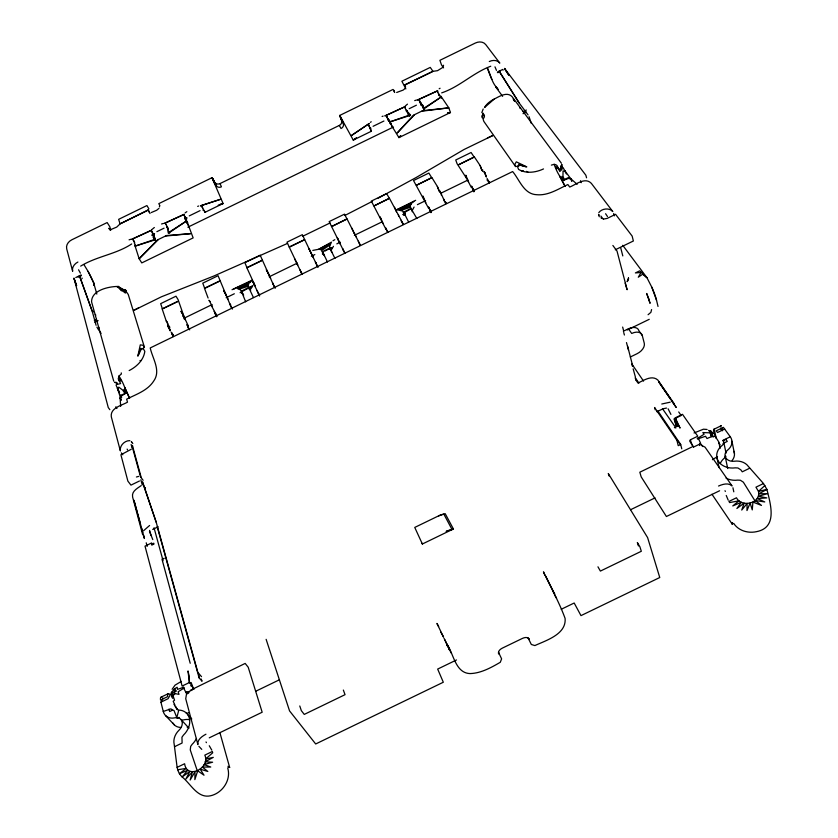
<?xml version="1.0" encoding="UTF-8"?>
<svg xmlns="http://www.w3.org/2000/svg" width="838" height="838" viewBox="0 0 838 838"><rect width="100%" height="100%" fill="white"/><g stroke="black" fill="none" stroke-linecap="round" stroke-linejoin="round"><path stroke-width="1.26" d="M498.516 653.923L498.516 652.31L501.616 658.867L500.286 662.292C491.058 667.645 481.002 673.281 470.055 673.584C455.589 673.092 453.704 654.363 447.209 644.506L451.085 652.907M93.626 284.951L93.657 282.815A19.724 3.143 62.7 0 0 88.074 271.397L83.947 264.619M424.604 110.124L422.52 104.97L424.311 108.594L441.364 96.873L448.822 107.861L450.456 112.512L398.93 137.621L391.859 126.088L389.691 120.976L392.163 126.548M444.171 199.381L444.213 200.869L445.764 202.377L445.627 203.613L439.898 190.928L439.793 192.216L437.342 186.424L431.874 177.572L416.371 185.292L431.78 177.782L428.867 173.068L413.522 180.537L428.668 208.432M405.644 86.911L404.524 84.921L432.974 71.345L437.572 70.654L443.271 67.103M253.715 282.804L254.364 284.25L252.877 281.966L255.119 285.842L246.822 267.668L262.367 260.272L246.99 267.762L244.874 262.661L260.189 255.202L274.508 287.256M699.51 445.554L699.877 443.438M132.551 445.491L132.435 447.366L140.554 476.874L143.109 480.279M169.705 233.111L167.537 229.245L168.375 233.32L186.036 221.305L185.722 220.384L188.393 225.244L193.149 237.887L141.779 262.912L139.16 258.753L134.813 245.199M482.499 171.434L482.814 170.03M482.803 113.947L482.458 118.085L481.777 116.115L483.254 113.968L484.458 116.754L483.107 119.216L483.83 121.384L515.559 166.553A13.199 9.731 -36.7 0 0 519.288 165.715M98.423 329.365L98.926 327.312M178.326 710.362L175.299 706.528L177.268 709.325L177.405 708.812M120.651 406.367L120.117 397.987L120.997 395.232L126.308 392.98L124.81 387.722L129.502 398.249M120.243 398.752L121.164 396.07L126.308 392.98L123.846 389.523L124.914 393.336L122.673 390.089L118.755 387.125L117.76 389.387L121.321 400.218L120.117 397.987M138.26 355.26L139.915 350.462A13.125 9.71 -15.5 0 0 141.465 349.603M186.434 694.472L185.732 698.756L197.883 744.563C197.171 739.587 202.115 736.256 205.949 734.214M481.808 112.627L483.18 108.992M412.411 210.066L414.098 207.049M439.248 95.427L439.217 94.128L440.034 96.443M406.723 111.276L407.017 110.564M331.649 249.368L333.461 246.309M370.595 128.884L370.909 128.172M250.971 288.639L252.898 285.517L240.097 292.703M144.964 488.638L145.456 487.611M208.096 298.024L204.482 288.282L220.069 280.866L204.692 288.356L202.765 283.16L218.069 275.702L231.571 308.143M186.581 218.571L186.968 217.817L184.695 218.99M227.758 768.184C231.278 780.073 222.416 793.041 210.673 795.754C197.485 798.761 190.792 783.74 182.15 776.962C179.363 774.459 177.855 770.981 177.122 767.367L174.189 744.301A14.162 11.083 -47.6 0 1 179.133 730.076A8.401 6.515 -46.9 0 0 182.16 722.052A8.401 6.515 -46.9 0 0 176.808 717.6L174.974 717.799A13.817 10.674 -45.8 0 1 163.263 711.462L160.938 702.16L163.169 698.253M129.167 370.564C136.678 366.74 143.727 360.047 144.827 351.321L143.56 349.174L140.658 348.367L139.82 352.222L137.82 356.171L140.281 344.868L143.13 345.287L144.408 347.194A13.125 9.71 -15.5 0 1 142.879 348.608M675.302 417.816L680.068 428.082L675.763 420.498A5.353 0.932 62.7 0 1 674.621 419.796L677.942 426.552L675.302 417.816L682.509 414.328L697.761 436.21L690.439 439.761L689.643 440.998L693.445 447.136L700.757 443.595L698.127 437.792M598.803 212.632C601.789 208.453 609.331 207.531 612.808 211.564L591.324 183.333C585.05 176.787 575.884 184.622 569.725 187.052L567.86 184.538C558.014 189.126 548.094 195.799 536.708 194.709C523.823 194.186 519.644 179.898 512.647 171.56L150.232 347.948C152.495 358.549 161.21 370.585 153.731 381.018C147.614 390.613 136.28 394.269 126.653 399.16L127.491 402.167C121.793 405.487 110.05 407.865 111.307 416.811L120.379 450.959C119.373 445.764 124.726 440.4 129.838 440.641M172.125 689.276L175.037 685.159L181.207 681.472M167.998 323.845L166.238 321.027L162.153 308.887L177.792 301.45L162.425 308.929L160.676 303.649L175.98 296.202L178.065 299.564L184.046 316.722L188.068 325.542L187.555 326.254L188.665 329.03M143.612 530.695L149.604 525.478M405.278 105.997L407.457 104.142M405.309 88.262L403.162 90.085L396.678 92.473M152.024 229.434L154.339 227.507M158.969 208.358L156.685 210.254L151.228 212.559M414.496 114.775L397.128 133.053L413.501 115.162L422.719 110.668L448.822 107.861L421.818 111.203M158.33 239.605L139.16 258.753L157.355 239.982L166.553 235.509L190.687 233.645L165.631 236.044M764.916 485.516L758.484 491.393C761.166 503.387 741.546 507.901 736.476 497.782L728.934 501.428L729.668 502.57L739.001 500.831L732.768 505.932L741.358 502.276L736.885 508.488L744.123 503.167L741.735 510.059L747.108 503.439L746.983 510.541L750.115 503.062L752.262 509.892L752.933 502.067L761.48 505.429L755.363 500.527L764.759 501.941L757.238 498.537L766.833 497.908L758.421 496.243L767.566 493.634L758.851 493.812L766.906 489.402L763.491 483.536L748.282 466.326A14.089 11.261 -6.6 0 0 734.308 461.225A8.37 6.62 -7.2 0 1 725.771 457.831A8.37 6.62 -7.2 0 1 727.625 450.111A13.764 10.831 -8.4 0 0 730.286 436.766L723.393 427.359L716.218 430.837L717.517 432.502L724.702 429.025M141.182 485.611C137.327 488.397 131.409 491.278 132.614 497.049L142.669 534.728M131.231 449.283L120.902 454.793L127.889 481.138L130.958 485.129L139.454 481.002M413.857 201.403L412.359 202.723L395.609 210.286L415.669 200.313M494.252 99.041L484.511 107.557A18.824 11.627 -19.5 0 1 494.252 99.041C499.354 96.475 507.315 91.143 512.301 96.915L561.439 163.284M185.146 212.862L186.843 211.668M717.506 456.532L712.436 459.695M440.84 632.177L443.543 637.09L436.944 623.43L438.662 626.51M732.978 523.698L732.265 524.2L711.954 494.252M551.362 165.117L553.761 164.447A5.751 4.138 -37 0 1 557.637 166.752L559.794 171.507L562.036 169.339L558.716 169.496L563.167 167.673L565.723 172.638M356.38 137.966L353.259 140.072L339.736 115.424L393.032 89.446M424.342 107.913L441.364 96.873L440.767 96.087L441.584 98.151M356.517 137.977L353.259 140.072L371.36 131.252L368.678 125.061L371.36 131.252M168.532 232.576L186.036 221.305L188.571 225.768M184.308 687.862L178.169 691.769L179.007 694.367L175.152 693.592L172.995 695.666L174.555 700.17L173.194 701.301L174.817 704.905L174.095 704.391L177.268 709.325M697.195 438.599L704.119 434.22L702.81 432.565L710.729 432.848L708.602 430.397L711.682 431.706L710.477 430.973L713.148 433.529L709.912 431.518L710.907 435.99L711.567 434.074L709.912 431.518L712.761 433.895L711.567 434.074L713.421 436.902M77.903 262.053C74.519 263.687 71.659 267.374 72.655 271.282L66.715 248.917C65.72 245.063 68.486 241.386 71.838 239.783L107.159 222.562L109.778 226.658L110.836 230.083M330.109 249.158L332.319 247.807L328.831 249.504M405.299 213.25L403.099 214.591L404.471 215.366L402.701 211.05L397.641 209.888L411.269 204.2L399.59 209.888L410.651 205.729L401.318 210.286L410.578 207.216L412.348 211.794M393.504 126.988L187.838 227.213M249.483 288.408L251.714 287.046L248.226 288.743M333 240.768L334.812 239.678M648.078 314.721L650.875 312.354L651.597 309.557M370.354 122.317L371.244 121.782M439.164 88.776L440.055 88.252M190.509 690.198L245.167 663.424L248.216 667.237L262.168 712.227L209.259 737.838M324.955 251.075L330.266 248.1M403.497 213.009L409.855 209.437M312.773 250.405L318.65 249.284L331.46 242.109L329.481 246.697L331.492 250.887M372.46 201.288L344.984 215.408M378.2 198.166L416.057 177.562L464.053 149.499L492.985 135.452L487.486 137.945M138.836 307.724L133.514 310.51L161.441 296.788L213.837 276.027L287.361 243.47M152.275 234.787L154.559 233.613L151.919 235.468M330.109 222.929L302.445 236.4M150.012 213.543L148.211 209.877L120.085 223.882L116.733 227.077L111.297 229.371M694.032 432.984L703.417 429.203L707.094 429.465M202.649 208.054L201.832 206.378L205.027 212.307L223.097 203.508L211.983 177.719L158.801 203.644L159.901 205.76M148.483 210.045L120.085 223.882L118.64 219.347L146.922 205.561L148.913 208.882M404.471 85.235L432.974 71.345L430.261 67.407L401.884 81.244L405.854 88.891M220.048 183.574L221.421 186.832A3.928 3.184 -21.6 0 1 216.393 185.743L215.02 182.475A3.918 3.184 -21.5 0 0 220.048 183.574L339.296 125.438A3.918 3.184 -31.1 0 0 341.548 120.798L343.297 123.877A3.928 3.184 -31.1 0 1 341.035 128.528L339.296 125.438M80.668 266.117C96.82 256.219 115.77 254.417 131.671 243.963M490.764 66.233C472.946 72.885 459.79 86.754 441.689 92.871M156.863 231.686L164.059 228.177M189.262 215.9L200.062 210.631M373.088 126.308L383.919 121.028M409.185 108.71L416.402 105.19M75.797 277.535L81.16 274.916L81.391 275.629L78.175 277.2M499.972 71.639L497.803 72.697L497.384 72.068L502.779 69.439L503.209 70.057M94.317 320.472L96.506 319.404M523.059 111.663L526.369 110.05M94.841 322.242L98.13 320.64M523.038 113.706L526.337 112.093M232.021 289.718L252.207 280.091L249.452 282.972L237.793 288.649L240.59 289.958L243.659 295.186M318.65 249.284L330.319 243.607L320.305 249.714L329.638 245.178L321.603 250.52L323.646 254.71L322.347 253.904M184.035 318.251L212.108 304.582M226.155 297.741L234.336 293.761M269.166 276.802L297.27 263.122M311.327 256.281L314.837 254.574M336.803 243.879L340.322 242.172M354.39 235.321L382.516 221.63M417.408 204.65L425.62 200.649M440.872 193.222L467.855 180.086M327.49 262.022L322.462 251.651L329.837 248.069L334.938 258.397M405.424 213.46L403.099 214.591L405.403 213.826M183.208 687.286L186.183 692.9L192.614 689.768M615.281 249.787L633.371 240.998L632.156 236.086L615.574 214.319L607.173 218.404L603.611 219.064M152.705 529.438L158.193 526.777M151.657 542.93L145.016 546.156L182.118 686.06L189.398 682.541L191.137 682.541L193.683 689.245L192.939 688.082A5.478 1.205 66.2 0 0 190.477 683.766L189.398 682.541L187.995 670.945L189.199 676.318L189.398 682.541M151.573 544.281L153.773 543.213L153.962 544.061L151.762 545.129M623.367 331.22L628.416 328.768A9.951 6.295 -33.5 0 1 638.954 330.78L642.254 335.441L644.275 343.255A9.93 6.212 -33.3 0 1 637.1 353.699L630.323 356.988M627.295 329.973L649.23 319.32M164.238 558.255L162.017 559.323L190.205 663.267M438.683 515.831L414.747 527.427L422.373 544.009L453.4 528.967L445.219 513.704L443.836 514.103A13.209 7.982 -25.5 0 0 438.683 515.831L443.836 514.103L452.017 529.501L453.4 528.967M656.877 411.762L662.994 408.787L666.503 408.075M161.273 697.048L168.365 693.613M713.725 429.37L720.858 425.903M160.938 702.16L168.082 698.703L170.229 694.838A10.684 2.524 66.4 0 0 167.663 696.629L160.529 700.076A10.684 2.587 66.5 0 1 162.111 697.331M691.759 447.052L639.823 472.213L641.185 476.864L666.399 516.512L719.601 490.754M186.56 694.115L188.634 693.11M730.286 436.766L723.058 440.275A5.499 4.326 -8.4 0 1 721.979 445.596A16.729 13.24 -7.2 0 0 718.25 461.036A16.729 13.24 -7.2 0 0 735.303 467.845L737.922 467.981L740.886 469.898L742.259 471.815L749.654 468.243M722.848 440.83L725.886 439.353L727.269 441.427L723.204 443.396M172.031 710.404L169.674 711.535L168.962 709.147M177.101 718.334L179.123 717.349M255.642 691.298L279.106 679.932M630.679 509.672L655.023 497.887M174.765 746.595L182.108 743.034L181.951 737.199L183.491 735.052A16.812 13.041 -46.9 0 0 189.524 718.994A16.812 13.041 -46.9 0 0 178.787 710.09L176.808 717.6L174.053 710.634L170.805 708.885L163.263 711.462M177.122 767.367L184.611 763.743C186.822 780.136 210.788 767.87 204.818 755.132L212.318 751.497L212.726 752.796L205.53 759.039L213.292 757.363L205.142 761.815L212.622 762.213L204.074 764.549L210.757 767.032L202.387 767.074L207.824 771.463L200.219 769.2L204.011 775.213L197.695 770.792L194.856 779.633L195.013 771.725L190.163 780.01L192.342 771.945L185.827 779.099L189.87 771.431L182.15 776.962L187.764 770.227L179.384 773.778L186.183 768.404L177.708 769.745M763.491 483.536L755.949 487.182L758.484 491.393L766.906 489.402C770.468 503.973 777.968 527.469 756.546 531.659C748.166 533.534 738.498 530.81 733.69 523.362M456.49 659.967L437.666 669.08L443.312 682.237L315.685 743.976L289.56 710.907L266.128 639.342M561.24 609.278L574.187 603.014L580.985 615.626L659.757 577.518L647.606 537.598L608.294 473.533L609.079 476.005M543.516 168.93C535.838 172.502 526.18 173.927 518.575 169.423L517.675 167.097L518.837 164.3L522.42 166.018L526.788 166.867L516.302 161.839L514.857 164.353L515.559 166.553M661.769 404.01L670.201 402.177M718.543 486.03C722.66 484.228 728.358 482.447 732.077 485.946L705.051 447.167L701.05 445.146M414.695 100.612L416.685 100.005M382.107 116.492L383.092 116.105M197.674 206.389L198.637 206.012M161.556 223.987L163.473 223.421M129.073 239.825L130.979 239.259M136.405 477L138.658 476.403M489.298 61.53C492.671 59.865 497.353 59.875 499.815 63.091L485.757 44.613C483.337 41.439 478.728 41.366 475.387 43.021L439.908 60.315L441.5 64.924L443.564 67.868M183.69 687.202L177.541 689.37L177.143 687.265A10.726 8.181 -13.2 0 0 171.298 694.744L171.277 692.691L172.146 695.603L171.905 691.863L172.942 695.928L173.099 692.356L176.409 691.078L174.409 688.867L174.681 694.094M409.95 114.921L390.236 121.793L410.641 115.256L407.928 112.083L409.625 116.189M697.509 439.049L705.544 436.242L707.01 438.546A10.789 3.478 -29.3 0 1 715.296 436.514L718.805 441.93L720.093 448.393M218.226 205.195L223.097 203.508L219.525 204.661M154.192 239.563L135.065 246.152L154.747 239.961L153.113 236.777L155.271 240.485M186.183 692.9L189.461 691.916M219.86 732.496L229.654 767.419L228.156 767.409M186.329 713.379L189.514 712.698M233.991 288.963L250.646 281.442L237.793 288.649L248.697 284.574L239.375 289.11L248.457 286.135L250.73 290.199M447.89 112.826L450.456 112.512L447.848 112.784M139.967 360.623L141.203 360.508M486.983 180.055L487.967 180.034L489.507 182.611M521.309 170.837L523.52 170.879M118.933 286.439C109.349 286.282 91.415 289.958 91.572 301.869L113.727 381.143M674.412 427.61L675.899 427.883L662.596 408.881M202.88 210.066L203.634 210.254M577.162 184.308L570.804 178.735L565.441 171.57L563.042 170.952L562.968 175.875L564.152 179.646L562.968 180.547L559.732 176.116L565.126 186.329M403.434 224.5L389.429 198.229L373.989 205.928L389.398 198.417L386.664 193.609L371.318 201.089L385.93 229.235M520.922 165.023L525.751 166.668M571.338 179.311L568.646 178.368L562.968 180.547L561.795 176.451L564.152 179.646L568.091 177.729L570.804 178.735L571.809 181.071L570.804 178.735M229.654 767.419L227.978 766.288M185.68 691.601L187.838 692.481M526.515 171.361L528.097 172.23M241.679 293.164L242.894 294.012M188.068 325.542L186.832 324.641L189.681 329.868M185.376 319.791L184.13 318.869L184.653 318.189L182.852 316.052L184.046 316.722L180.945 311.244L183.564 315.444M497.384 88.22C491.801 83.119 490.722 74.54 487.37 67.993A19.777 3.247 65.5 0 0 491.885 79.421M529.375 638.985L528.108 637.99L531.334 644.485L534.864 645.564C546.208 640.4 566.54 634.209 565.095 618.413C559.229 602.271 550.744 587.333 543.464 571.851L544.826 575.109M360.434 245.429L347.005 218.886L331.628 226.543L347.037 219.053L344.481 214.151L329.145 221.62L343.213 250.028M498.369 89.394L495.677 86.932L502.643 96.36M600.972 217.765L601.621 218.393M230.701 304.791L229.664 303.796L232.44 309.065M227.988 299.051L223.62 290.461L226.103 294.746M101.084 333.398L96.883 327.145M166.238 321.027L167.485 322.326M165.568 715.6L174.335 724.901M198.889 746.312L201.769 749.382M181.176 719.727L188.948 728.117M187.513 714.311L191.797 718.994M173.215 335.21L171.256 332.215L173.194 334.98M157.219 526.777L199.098 677.837L202.031 681.242A29.403 6.076 66.1 0 1 201.193 679.01M676.643 439.793L680.686 444.486L681.765 448.801M201.518 676.664L197.873 672.422L156.224 522.273L142.523 481.641M210.076 301.586L208.976 300.234L212.496 306.593M209.27 745.747L211.794 750.136M216.487 315.14L211.365 305.608M273.366 284.03L272.518 282.93L275.22 288.241M508.718 75.053L504.528 68.444L585.856 175.215L586.558 177.803M270.622 278.3L266.327 269.679L268.652 274.026M121.321 452.855L122.809 454.804M605.591 213.721L607.477 216.518M93.028 311.202L93.479 311.799M600.888 216.057L603.224 219.189M622.739 245.304L646.936 277.682L651.786 287.162A23.621 4.724 63.6 0 1 656.521 300.193L658.019 306.436M132.802 443.564L131.304 441.542L131.671 442.296M612.871 245.461L617.019 251.075L627.117 289.728L625.117 283.076M109.851 409.688L108.27 407.551L73.985 278.268L76.614 285.622M628.416 328.768L631.705 333.451A9.993 6.285 -33.4 0 1 642.254 335.441M167.307 323.625L169.894 327.333M678.696 411.95L681.168 415.512L674.014 418.969L676.57 426.605L674.621 419.796M701.448 444.664L702.747 446.539M674.223 403.759L657.882 380.075C651.974 374.722 643.731 380.41 637.99 383.05L635.665 379.635M643.553 381.101L631.842 364.017L632.501 366.416M670.431 398.951L658.804 381.95L676.235 407.457L671.877 401.077M638.912 383.092L635.256 377.708L635.874 379.96M657.966 411.091L680.686 444.486L678.246 445.669L676.895 440.296L654.593 407.488L655.222 409.866M528.066 114.911L519.602 103.556L499.092 71.094L519.225 103.116M565.441 171.57L564.707 170.491L566.478 173.948M204.221 210.631L205.027 212.307M115.843 406.776L116.922 408.504M482.028 170.261L480.153 165.578L474.339 156.895L458.774 164.646L474.193 157.135L471.092 152.506L455.736 159.985L457.077 163.714L466.965 178.997L471.427 187.628M408.221 114.659L408.829 115.56L406.482 110.082L407.352 112.365M718.784 442.789L720.156 444.873M216.885 316.628L214.821 312.983L216.487 315.821M404.524 84.921L405.435 86.324M95.323 314.449L95.815 315.214M110.228 230.303L108.909 228.25L109.212 228.784M214.088 311.369L215.89 314.198M504.528 68.444L508.656 74.928M171.423 696.347L172.68 698.337M166.008 224.553L165.662 224.008L168.155 228.208M134.426 241.941L133.127 239.867L134.74 242.496M173.152 335.703L171.979 333.838L173.068 336.625M149.08 211.993L148.211 209.877M755.415 501.553L743.348 482.175L740.404 480.258L737.807 480.111A16.551 13.178 -6.8 0 1 726.043 478.1M473.847 190.226L471.522 186.078L473.858 191.787M554.463 594.729L556.547 598.133M552.661 590.727L554.735 594.205L545.716 576.115M168.082 228.984L166.835 226.878L168.092 229.329M135.484 245.22L134.216 242.779M445.764 202.377L446.465 203.561M259.665 295.814L254.186 284.763M416.853 218.529L411.029 208.547L403.644 212.14L408.619 222.028M256.931 290.514L259.267 295.007M430.816 211.176L428.553 206.986L430.994 212.643M152.788 539.599L149.478 531.365M206.022 741.965L206.42 742.667M668.106 408.808L670.924 414.412M597.965 566.813L600.385 571.087L641.321 551.268L639.897 546.774L637.351 542.553L638.42 545.936M294.505 258.596L297.762 265.091L289.194 247.032L304.686 239.668L289.299 247.158L287.005 242.14L302.329 234.682L317.466 266.348M514.459 101L513.223 98.769L514.48 101.031M216.675 316.659L215.46 314.459L215.963 315.737M483.002 113.088L484.521 115.895M215.167 184.486L211.983 177.719M316.041 263.247L315.402 262.064L318.021 267.406M387.795 232.116L385.616 227.884L387.722 232.482M313.276 257.538L309.044 248.876L311.233 253.296M565.126 186.445L559.124 175.163A10.056 1.802 64.8 0 1 554.169 164.227M421.923 543.16L422.373 544.009M487.15 178.473L488.271 181.867M259.518 295.804L258.345 293.583L258.89 294.85M299.805 269.647L301.858 273.586L297.029 263.907M80.396 273.146L78.563 269.794M728.201 500.16L726.242 495.478M302.057 274.173L300.57 271.25L301.837 273.953M494.975 66.841L496.463 70.371M344.806 253.034L342.7 248.771L344.879 253.338M127.135 449.084L127.512 449.838M443.983 638.221L446.088 642.317M598.981 215.104L598.604 214.35L599.264 216.78M88.074 271.397L93.657 282.815L96.82 294.075M322.462 251.651L324.505 255.841M725.006 490.712L725.362 491.435M329.837 248.069L331.858 252.259M343.098 122.107L339.61 115.592L342.721 122.495L340.542 118.368L342.344 121.489L339.736 115.424M340.427 244.319L337.305 237.762L338.343 240.097M119.53 392.833L117.351 388.151L117.76 389.387M119.509 392.624L116.084 385.208L117.121 383.333L116.576 382.411L114.502 382.327L117.121 383.333L117.634 384.328L120.609 383.553L118.231 378.881L119.017 376.011L121.374 373.989L121.238 372.889M120.588 394.991L121.678 397.348M351.792 228.072L353.835 232.555M529.04 116.692L531.282 123.375M446.57 643.406L449.493 649.942L447.209 644.506M129.586 398.312L124.433 386.664A10.035 1.749 63.4 0 0 118.912 376.032M431.12 212.286L430.124 209.982L430.983 212.433M444.831 639.782L447.523 646.098L446.445 643.259M394.572 92.149L393.703 90.085L394.604 92.484M394.551 207.248L396.458 211.815M443.333 65.207L443.574 65.773M383.113 223.537L380.127 216.916L380.955 219.357M253.443 297.553L248.739 287.549L241.365 291.132L245.67 301.848M474.078 191.378L473.124 189.053L473.868 191.567M437.824 92.065L437.583 91.478L439.049 95.532M581.216 182.663L580.525 180.725M406.461 111.412L404.932 107.39L405.152 107.987M437.342 186.424L439.102 191.054M651.786 287.162L656.521 300.193M343.35 690.062L345.036 694.671L304.257 714.416L301.334 710.645L299.774 705.973M425.83 202.754L422.97 196.05L423.599 198.606M92.211 311.108L79.401 275.629L92.327 311.684L96.087 325.291M73.985 278.268L76.551 285.486M197.538 771.547L190.268 749.937L190.666 746.407L192.185 744.28A16.624 12.989 -47.4 0 0 196.48 738.435M480.153 165.578L481.777 170.282M355.49 235.447L355.951 236.766L354.128 232.681L354.453 233.76M142.617 482.583L156.224 522.273M358.308 241.176L360.11 245.241L359.806 244.204M519.895 107.652L520.189 108.521M402.031 221.871L402.858 224.427L402.774 223.296M468.557 181.951L465.834 175.184L466.253 177.834M144.408 347.194L128.277 294.567L127.02 292.661L124.275 292.2L117.006 286.596L120.337 287.633L122.819 289.55L125.396 289.718L126.517 291.477L124.632 289.917L119.457 288.241L121.374 290.755L124.632 289.917L125.229 293.153M149.614 530.391L150.997 535.335M132.645 446.392L141.203 477.471M633.151 368.814L635.455 377.226M488.774 181.437L489.287 183.333M131.126 444.465L132.163 448.257M140.836 479.818L142.23 484.867M154.024 527.783L163.043 560.612M136.971 511.306L133.923 500.171L144.429 538.52L143.413 534.812M137.652 513.778L140.355 523.677M141.716 528.621L142.732 532.34M623.713 332.487L624.404 335.011M626.478 342.585L628.542 350.169M146.21 542.794L147.174 546.407M620.728 247.87L622.802 255.925M622.655 327.061L623.64 330.863M627.568 346.042L632.795 366.29M613.699 213.491L614.306 215.879M690.439 439.761L690.826 441.343A5.489 0.964 62.4 0 0 693.445 447.136M716.972 457.873L719.119 467.677M725.132 456.26L727.74 468.557M723.718 442.055L726.054 453.18M732.936 487.768L733.795 491.822M721.937 428.26L722.461 430.774M731.962 441.238L734.465 453.62M82.051 278.038L82.155 278.572M398.396 214.57L398.647 215.984M401.224 220.289L401.465 221.672M159.44 206.253L159.524 206.902M198.606 674.098L199.098 677.837M93.657 282.815L93.846 285.234M441.312 193.672L441.364 195.191M721.329 429.915A10.726 2.147 62.1 0 1 720.816 428.061M720.659 426.699A10.726 2.147 62.1 0 1 721.403 425.756M189.713 719.716A16.624 12.989 -47.4 0 0 183.784 719.852A5.468 4.253 -46.2 0 1 181.71 719.884M720.23 463.603A16.551 13.178 -6.8 0 1 724.598 457.925A5.447 4.316 -7.9 0 0 725.938 456.291M180.998 727.436A13.67 10.632 -46.2 0 1 172.911 723.037M187.178 727.195A8.317 6.495 -47.4 0 1 188.655 727.918M733.952 451.294A13.607 10.789 -7.9 0 1 732.14 460.523M528.61 638.682A5.541 2.933 -26 0 0 522.367 638.43L502.381 648.099A5.531 2.933 -25.5 0 0 498.715 653.148M190.655 685.756A8.013 1.76 66.2 0 1 191.253 685.976M192.887 687.83A8.013 1.76 66.2 0 1 193.819 689.339M732.307 523.258L732.265 524.2L732.234 522.64L732.307 523.258M119.792 378.577L119.143 380.84L121.122 380.861L119.792 378.577M561.879 164.636L561.062 167.317L561.533 168.344L562.476 166.123L561.062 167.317L560.664 166.322L561.879 164.636M628.479 277.975L627.096 281.662A4.714 3.08 -34.9 0 0 628.479 277.975M369.055 123.657L351.352 135.578L369.055 123.657M641.06 272.486L638.294 277.21L642.746 274.194L646.936 277.682L639.698 270.842L635.393 272.926L641.06 272.486M400.648 135.735L398.93 137.621L400.658 135.787M558.087 168.05L556.61 168.962L555.636 166.49L558.087 168.05M151.615 230.199L131.849 239.27L151.615 230.199M184.151 214.35L164.353 223.421L184.151 214.35M404.974 106.709L385.04 115.864L404.974 106.709M437.614 90.808L417.649 99.963L437.614 90.808M447.827 530.684L446.109 531.428L452.017 529.501L447.827 530.684M220.771 199.224L200.492 205.813L220.771 199.224M214.769 183.04L212.182 177.719L215.659 184.433L212.779 178.557L214.769 183.04M419.67 100.916L419.199 100.434L421.367 105.504L419.67 100.916M484.898 172.586L483.872 171.539L486.417 177.028L484.898 172.586M387.009 116.828L386.559 116.346L388.811 121.374L387.009 116.828M423.619 108.867L421.032 102.99L423.619 108.867M170.051 329.47L167.516 325.532L170.24 330.926L170.051 329.47M388.633 119.467L388.308 118.944L390.686 124.401L388.633 119.467M154.883 238.128L152.338 233.949L155.334 239.605L154.883 238.128M153.983 235.111L151.448 230.942L154.066 235.782L153.983 235.111M187.408 222.269L184.968 218.048L187.775 223.296L187.408 222.269M186.434 219.305L183.993 215.073L186.528 219.954L186.434 219.305M648.696 298.757L646.674 293.478L650.068 303.325L648.696 298.757M716.144 437.97L714.259 429.224A10.726 2.085 62.2 0 0 716.144 437.97"/></g></svg>
